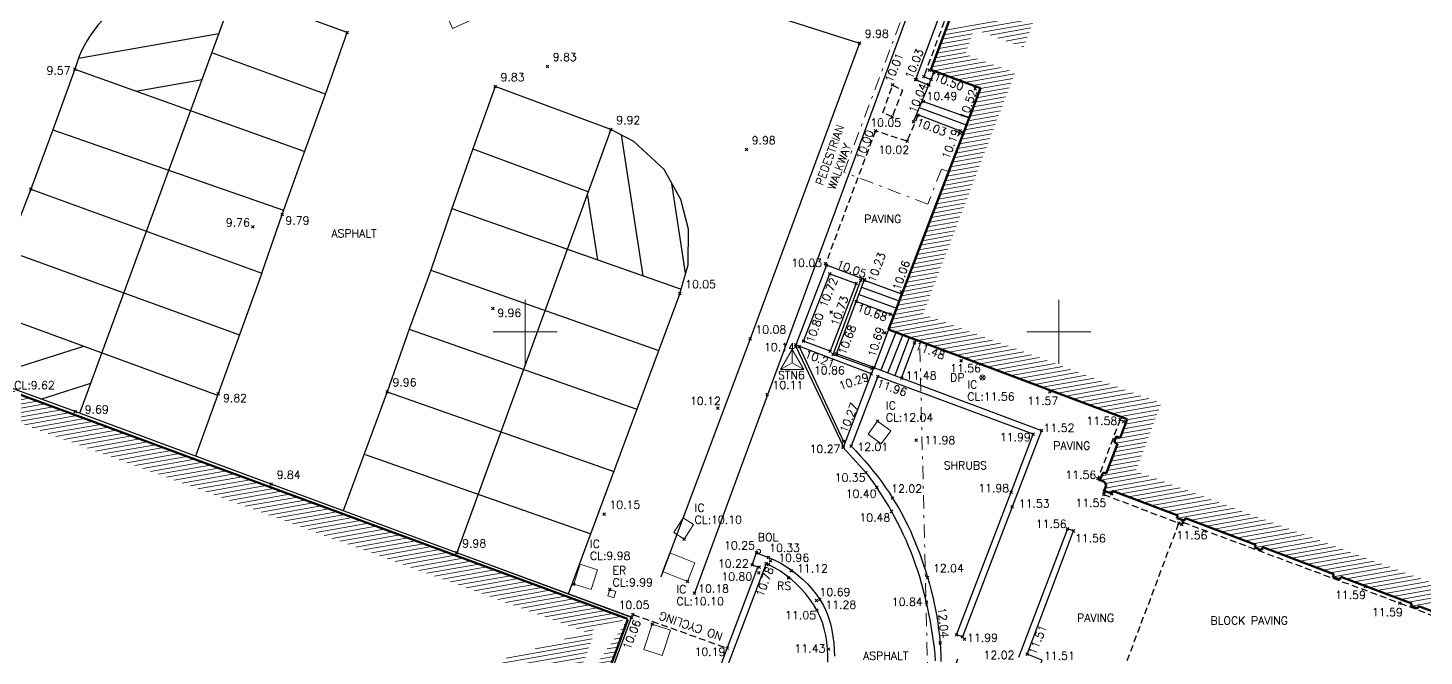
# Model space of a CAD drawing. Extents: x 521064 to 521635, y 174590 to 175241.
# Drawn here: x 521321.4 to 521373.7, y 174787.9 to 174811.4 of the extents above; entities that cross this region are included whole.
import ezdxf

# ---------------------------------------------------------------- set-up
doc = ezdxf.new("R2010")
doc.units = 0
doc.header["$PDMODE"] = 3
doc.header["$PDSIZE"] = 0.05
for name, pattern in [('Centre', [7, 4, -1, 1, -1]), ('DASHDOT', [1, 0.5, -0.25, 0, -0.25]), ('HIDDEN', [0.375, 0.25, -0.125])]:
    doc.linetypes.add(name, pattern=pattern)
doc.layers.get('0').update_dxf_attribs({"linetype": 'CONTINUOUS', "lineweight": 18})
for name, color, linetype, lineweight in [('I031G_SURVEY-GRID', 7, 'CONTINUOUS', 18), ('I042T_SURVEY-STA', 1, 'CONTINUOUS', 13), ('I277G_CANOPY', 30, 'DASHDOT', 18), ('I904G_HATCHING', 62, 'CONTINUOUS', 18), ('I910T_TXT-GEN-S', 7, 'CONTINUOUS', 13), ('I917G_BUILDING', 3, 'CONTINUOUS', 50), ('I923G_SURVEY-POINT', 7, 'CONTINUOUS', 18), ('I923T_SURVEY-LEVEL', 7, 'CONTINUOUS', 13), ('I952G_KERB', 5, 'CONTINUOUS', 25), ('I960G_COVER', 1, 'CONTINUOUS', 18), ('I960T_COVER-TXT', 1, 'CONTINUOUS', 13), ('I969G_OHC', 241, 'DASHDOT', 18), ('I976G_ST-FURN', 220, 'CONTINUOUS', 18), ('I976T_ST-FURN-TXT', 220, 'CONTINUOUS', 13)]:
    doc.layers.add(name, color=color, linetype=linetype, lineweight=lineweight)
for name, color, linetype in [('I218G_PLINTH', 140, 'CONTINUOUS'), ('I240G_STAIR', 10, 'CONTINUOUS'), ('I280G_BLDG-FRAME', 7, 'HIDDEN'), ('I940G_SURFACE', 200, 'HIDDEN'), ('I971G_FENCE', 5, 'Centre'), ('I972G_WALL', 10, 'CONTINUOUS'), ('I997G_ROAD_MARKING', 7, 'CONTINUOUS')]:
    doc.layers.add(name, color=color, linetype=linetype)
doc.styles.add('MONOTXT', font='simplex.shx')

# ---------------------------------------------------------------- blocks, each defined once
blk = doc.blocks.new('PT_STATION')
at = {"color": 0, "linetype": 'Continuous', "flags": 128}
for points in [[(0, 0.5), (-0.433, -0.25)], [(-0.433, -0.25), (0, 0), (0, 0.5)], [(0.433, -0.25), (0, 0.5)], [(0, 0), (0.433, -0.25)], [(-0.433, -0.25), (0.433, -0.25)]]:
    blk.add_lwpolyline(points, dxfattribs=at)

msp = doc.modelspace()

# ---------------------------------------------------------------- hatches: boundary and pattern name
at = {"layer": 'I904G_HATCHING'}
h = msp.add_hatch(dxfattribs=at)
h.set_pattern_fill('ANSI31', color=256, scale=0.05, angle=325, style=0)
h.paths.add_polyline_path([(521319.989, 174796.976), (521317.25, 174789.57), (521320.274, 174788.474), (521317.729, 174781.566), (521318.599, 174781.242), (521314.762, 174770.934), (521313.465, 174771.419), (521312.26, 174768.185), (521313.565, 174767.711), (521309.764, 174757.382), (521308.905, 174757.706), (521306.356, 174750.853), (521303.341, 174751.954), (521300.602, 174744.53), (521323.15, 174736.169), (521325.911, 174743.596), (521323.621, 174744.446), (521324.929, 174748.048), (521325.715, 174747.761), (521326.471, 174749.849), (521327.658, 174749.411), (521331.041, 174758.577), (521332.591, 174758.002), (521332.998, 174758.999), (521332.932, 174759.024), (521335.237, 174765.255), (521335.327, 174765.222), (521336.92, 174769.563), (521337.922, 174769.844), (521338.779, 174772.181), (521338.198, 174773.062), (521339.835, 174777.469), (521336.226, 174778.807), (521337.471, 174782.22), (521339.843, 174781.331), (521342.564, 174788.649)])
edge = h.paths.add_edge_path()
edge.add_line((521318.988, 174787.877), (521316.446, 174780.976))
edge.add_line((521315.963, 174788.973), (521318.988, 174787.877))
edge.add_line((521319.401, 174798.268), (521315.963, 174788.973))
edge.add_line((521328.274, 174794.986), (521319.401, 174798.268))
edge.add_line((521343.831, 174789.248), (521328.274, 174794.986))
edge.add_line((521340.394, 174779.943), (521343.844, 174789.224))
edge.add_line((521338.065, 174780.929), (521338.675, 174780.701))
edge.add_line((521337.507, 174779.399), (521338.065, 174780.929))
edge.add_line((521338.639, 174780.605), (521338.675, 174780.701))
edge.add_line((521338.639, 174780.605), (521340.394, 174779.943))
edge.add_line((521340.693, 174778.217), (521337.507, 174779.399))
edge.add_line((521341.04, 174778.216), (521340.734, 174778.328))
edge.add_line((521340.734, 174778.328), (521340.693, 174778.217))
edge.add_line((521341.124, 174778.067), (521341.019, 174778.111))
edge.add_line((521339.312, 174773.189), (521341.124, 174778.067))
edge.add_line((521341.019, 174778.111), (521341.04, 174778.216))
edge.add_line((521339.891, 174772.309), (521339.312, 174773.189))
edge.add_line((521338.684, 174769.019), (521339.891, 174772.309))
edge.add_line((521337.683, 174768.738), (521338.684, 174769.019))
edge.add_line((521335.92, 174763.936), (521337.683, 174768.738))
edge.add_line((521334.217, 174759.615), (521335.828, 174763.97))
edge.add_line((521335.828, 174763.97), (521335.92, 174763.936))
edge.add_line((521334.314, 174759.579), (521334.217, 174759.615))
edge.add_line((521333.151, 174756.727), (521334.314, 174759.579))
edge.add_line((521331.632, 174757.291), (521333.151, 174756.727))
edge.add_line((521328.249, 174748.127), (521331.632, 174757.291))
edge.add_line((521328.249, 174748.127), (521327.069, 174748.562))
edge.add_line((521327.069, 174748.562), (521326.314, 174746.477))
edge.add_line((521326.314, 174746.477), (521325.527, 174746.765))
edge.add_line((521325.527, 174746.765), (521324.9, 174745.038))
edge.add_line((521324.9, 174745.038), (521327.19, 174744.187))
edge.add_line((521323.742, 174734.891), (521327.193, 174744.175))
edge.add_line((521299.318, 174743.939), (521323.729, 174734.888))
edge.add_line((521302.747, 174753.235), (521299.318, 174743.939))
edge.add_line((521305.765, 174752.133), (521302.747, 174753.235))
edge.add_line((521308.318, 174758.995), (521305.765, 174752.133))
edge.add_line((521309.173, 174758.673), (521308.318, 174758.995))
edge.add_line((521312.28, 174767.114), (521309.173, 174758.673))
edge.add_line((521312.28, 174767.114), (521310.56, 174767.739))
edge.add_line((521311.106, 174769.218), (521310.56, 174767.739))
edge.add_line((521311.157, 174769.573), (521311.106, 174769.218))
edge.add_line((521311.721, 174771.082), (521312.204, 174770.899))
edge.add_line((521312.204, 174770.899), (521311.644, 174769.397))
edge.add_line((521311.644, 174769.397), (521311.157, 174769.573))
edge.add_line((521311.888, 174771.32), (521311.721, 174771.082))
edge.add_line((521312.464, 174772.861), (521311.888, 174771.32))
edge.add_line((521314.174, 174772.222), (521312.464, 174772.861))
edge.add_line((521317.313, 174780.654), (521314.174, 174772.222))
edge.add_line((521316.446, 174780.976), (521317.313, 174780.654))
at = {"layer": 'I997G_ROAD_MARKING'}
h = msp.add_hatch(dxfattribs=at)
h.set_pattern_fill('ANSI31', color=2, scale=0.5, angle=325, style=0)
h.paths.add_polyline_path([(521329.101, 174812.766, 0.449522), (521323.118, 174809.846), (521327.46, 174808.292)])
h = msp.add_hatch(dxfattribs=at)
h.set_pattern_fill('ANSI31', color=2, scale=0.5, angle=233.777, style=0)
h.set_pattern_definition([(278.77698622, (357700.2985, 699742.9781), (1.5689099797, 0.2422348564), [])])
h.paths.add_polyline_path([(521345.84, 174801.605, 0.399166), (521343.212, 174807.571), (521341.584, 174803.107)])

# ---------------------------------------------------------------- linework, layer by layer
at = {"layer": 'I031G_SURVEY-GRID'}
for p, q in [((521340, 174801.2), (521340, 174798.8)), ((521360, 174801.2), (521360, 174798.8)), ((521338.8, 174800), (521341.2, 174800)), ((521358.8, 174800), (521361.2, 174800))]:
    msp.add_line(p, q, dxfattribs=at)
at = {"layer": 'I218G_PLINTH'}
for p, q in [((521356.063, 174813.313, 9.95), (521354.629, 174809.458, 10.031)), ((521354.629, 174809.458, 10.031), (521355.126, 174809.249, 10.038))]:
    msp.add_line(p, q, dxfattribs=at)
for points in [[(521323.126, 174797.018, 9.687), (521319.333, 174798.409, 9.626)], [(521343.98, 174789.3, 10.06), (521337.438, 174791.726, 9.985), (521330.483, 174794.295, 9.843), (521323.126, 174797.018, 9.687)], [(521343.99, 174789.311, 10.062), (521337.438, 174791.726, 9.985)], [(521339.578, 174780.251, 10.194), (521339.546, 174780.141, 10.192), (521340.465, 174779.81, 10.171), (521341.94, 174783.782, 10.041), (521343.98, 174789.3, 10.06)]]:
    msp.add_polyline3d(points, dxfattribs=at)
at = {"layer": 'I240G_STAIR'}
for points in [[(521354.927, 174808.641, 10.485), (521356.641, 174808.027, 10.501)], [(521354.738, 174808.132, 10.186), (521356.438, 174807.493, 10.195)], [(521356.538, 174807.756, 10.348), (521354.82, 174808.383, 10.332)], [(521354.12, 174801.412, 10.224), (521352.717, 174801.93, 10.231)], [(521352.517, 174801.401, 10.526), (521353.921, 174800.889, 10.529)], [(521354.024, 174801.16, 10.386), (521352.616, 174801.67, 10.383)], [(521353.819, 174800.622, 10.69), (521352.409, 174801.143, 10.677)], [(521353.618, 174800.088, 10.845), (521353.08, 174798.661, 10.836)], [(521353.892, 174799.986, 10.992), (521353.335, 174798.564, 10.997)], [(521353.594, 174798.466, 11.148), (521354.16, 174799.885, 11.155)], [(521354.396, 174799.797, 11.312), (521353.854, 174798.367, 11.313)], [(521354.103, 174798.272, 11.478), (521354.637, 174799.707, 11.478)]]:
    msp.add_polyline3d(points, dxfattribs=at)
at = {"layer": 'I277G_CANOPY'}
msp.add_polyline3d([(521355.846, 174806.022, 12.735), (521355.599, 174806.101, 12.734), (521355.094, 174804.792, 12.73), (521351.94, 174805.987, 12.748), (521355.844, 174816.324, 12.743), (521354.854, 174818.836, 12.71)], dxfattribs=at)
at = {"layer": 'I280G_BLDG-FRAME'}
msp.add_polyline3d([(521354.137, 174809.065, 10.047), (521353.761, 174808.064, 10.047), (521353.409, 174808.218, 10.023), (521353.773, 174809.257, 10.01)], close=True, dxfattribs=at)
at = {"layer": 'I904G_HATCHING', "linetype": 'Continuous'}
for p, q in [((521355.755, 174811.312), (521359.149, 174811.911)), ((521356.837, 174811.342), (521359.083, 174811.738)), ((521355.627, 174810.967), (521356.768, 174811.168)), ((521355.691, 174811.14), (521356.833, 174811.341)), ((521357.13, 174811.232), (521359.017, 174811.565)), ((521357.424, 174811.123), (521358.952, 174811.392)), ((521357.717, 174811.013), (521358.886, 174811.219)), ((521355.434, 174810.45), (521356.576, 174810.651)), ((521355.498, 174810.622), (521356.64, 174810.823)), ((521355.563, 174810.795), (521356.704, 174810.996)), ((521358.011, 174810.904), (521358.821, 174811.047)), ((521358.305, 174810.795), (521358.755, 174810.874)), ((521358.598, 174810.685), (521358.689, 174810.701)), ((521355.242, 174809.932), (521356.959, 174810.235)), ((521355.302, 174809.781), (521357.255, 174810.126)), ((521355.306, 174810.105), (521356.664, 174810.344)), ((521355.37, 174810.277), (521356.512, 174810.478)), ((521355.597, 174809.672), (521357.55, 174810.017)), ((521355.892, 174809.563), (521357.845, 174809.908)), ((521356.188, 174809.454), (521358.141, 174809.798)), ((521356.483, 174809.345), (521358.338, 174809.672)), ((521356.778, 174809.236), (521358.273, 174809.499)), ((521356.994, 174808.951), (521358.141, 174809.154)), ((521357.059, 174809.124), (521358.207, 174809.326)), ((521356.796, 174808.433), (521357.943, 174808.635)), ((521356.862, 174808.606), (521358.009, 174808.808)), ((521356.928, 174808.779), (521358.075, 174808.981)), ((521356.598, 174807.914), (521357.746, 174808.117)), ((521356.664, 174808.087), (521357.812, 174808.29)), ((521356.73, 174808.26), (521357.877, 174808.462)), ((521356.401, 174807.396), (521357.548, 174807.598)), ((521356.467, 174807.569), (521357.614, 174807.771)), ((521356.533, 174807.742), (521357.68, 174807.944)), ((521356.203, 174806.878), (521357.351, 174807.08)), ((521356.269, 174807.05), (521357.416, 174807.253)), ((521356.335, 174807.223), (521357.482, 174807.426)), ((521356.006, 174806.359), (521357.153, 174806.561)), ((521356.072, 174806.532), (521357.219, 174806.734)), ((521356.137, 174806.705), (521357.285, 174806.907)), ((521355.808, 174805.841), (521356.955, 174806.043)), ((521355.874, 174806.014), (521357.021, 174806.216)), ((521355.94, 174806.186), (521357.087, 174806.389)), ((521355.611, 174805.322), (521356.758, 174805.525)), ((521355.676, 174805.495), (521356.824, 174805.697)), ((521355.742, 174805.668), (521356.89, 174805.87)), ((521355.413, 174804.804), (521356.56, 174805.006)), ((521355.479, 174804.977), (521356.626, 174805.179)), ((521355.545, 174805.15), (521356.692, 174805.352)), ((521355.215, 174804.285), (521356.363, 174804.488)), ((521355.281, 174804.458), (521356.429, 174804.661)), ((521355.347, 174804.631), (521356.494, 174804.833)), ((521355.018, 174803.767), (521356.165, 174803.969)), ((521355.084, 174803.94), (521356.231, 174804.142)), ((521355.15, 174804.113), (521356.297, 174804.315)), ((521354.82, 174803.249), (521355.968, 174803.451)), ((521354.886, 174803.421), (521356.033, 174803.624)), ((521354.952, 174803.594), (521356.099, 174803.796)), ((521354.623, 174802.73), (521355.77, 174802.932)), ((521354.689, 174802.903), (521355.836, 174803.105)), ((521354.754, 174803.076), (521355.902, 174803.278)), ((521354.425, 174802.212), (521355.572, 174802.414)), ((521354.491, 174802.385), (521355.638, 174802.587)), ((521354.557, 174802.557), (521355.704, 174802.76)), ((521354.228, 174801.693), (521355.375, 174801.896)), ((521354.293, 174801.866), (521355.441, 174802.068)), ((521354.359, 174802.039), (521355.507, 174802.241)), ((521354.03, 174801.175), (521355.177, 174801.377)), ((521354.096, 174801.348), (521355.243, 174801.55)), ((521354.162, 174801.52), (521355.309, 174801.723)), ((521353.832, 174800.656), (521354.98, 174800.859)), ((521353.898, 174800.829), (521355.046, 174801.032)), ((521353.964, 174801.002), (521355.111, 174801.204)), ((521353.635, 174800.138), (521355.471, 174800.462)), ((521353.701, 174800.311), (521355.179, 174800.571)), ((521353.767, 174800.484), (521354.914, 174800.686)), ((521353.826, 174800.01), (521355.764, 174800.352)), ((521354.119, 174799.901), (521356.056, 174800.243)), ((521354.411, 174799.791), (521356.349, 174800.133)), ((521354.704, 174799.682), (521356.642, 174800.023)), ((521354.996, 174799.572), (521356.934, 174799.914)), ((521355.289, 174799.462), (521357.227, 174799.804)), ((521355.581, 174799.353), (521357.519, 174799.694)), ((521355.874, 174799.243), (521357.812, 174799.585)), ((521356.166, 174799.134), (521358.104, 174799.475)), ((521356.459, 174799.024), (521358.397, 174799.366)), ((521356.751, 174798.914), (521358.689, 174799.256)), ((521357.044, 174798.805), (521358.982, 174799.146)), ((521357.336, 174798.695), (521359.274, 174799.037)), ((521357.629, 174798.585), (521359.567, 174798.927)), ((521357.921, 174798.476), (521359.859, 174798.818)), ((521358.214, 174798.366), (521360.152, 174798.708)), ((521358.506, 174798.257), (521360.444, 174798.598)), ((521358.799, 174798.147), (521360.737, 174798.489)), ((521359.092, 174798.037), (521361.029, 174798.379)), ((521359.384, 174797.928), (521361.322, 174798.269)), ((521359.677, 174797.818), (521361.615, 174798.16)), ((521359.969, 174797.709), (521361.907, 174798.05)), ((521360.262, 174797.599), (521362.2, 174797.941)), ((521360.554, 174797.489), (521362.492, 174797.831)), ((521360.847, 174797.38), (521362.785, 174797.721)), ((521361.139, 174797.27), (521363.077, 174797.612)), ((521361.432, 174797.16), (521363.37, 174797.502)), ((521361.724, 174797.051), (521363.662, 174797.393)), ((521362.017, 174796.941), (521363.812, 174797.258)), ((521362.309, 174796.832), (521363.746, 174797.085)), ((521362.42, 174796.367), (521363.551, 174796.567)), ((521362.484, 174796.54), (521363.616, 174796.74)), ((521362.548, 174796.712), (521363.681, 174796.912)), ((521362.117, 174795.992), (521363.421, 174796.222)), ((521362.148, 174795.836), (521363.356, 174796.049)), ((521362.356, 174796.195), (521363.486, 174796.394)), ((521362.015, 174795.329), (521363.16, 174795.531)), ((521362.08, 174795.502), (521363.225, 174795.703)), ((521362.145, 174795.674), (521363.29, 174795.876)), ((521361.82, 174794.811), (521362.965, 174795.013)), ((521361.885, 174794.984), (521363.03, 174795.185)), ((521361.95, 174795.156), (521363.095, 174795.358)), ((521361.57, 174794.444), (521363.09, 174794.712)), ((521361.607, 174794.612), (521362.9, 174794.84)), ((521361.74, 174794.152), (521363.672, 174794.493)), ((521361.748, 174794.315), (521363.381, 174794.603)), ((521361.82, 174794.005), (521362.006, 174794.038)), ((521362.033, 174794.042), (521363.963, 174794.383)), ((521362.324, 174793.933), (521364.254, 174794.273)), ((521362.615, 174793.823), (521364.545, 174794.163)), ((521362.906, 174793.713), (521364.837, 174794.053)), ((521363.197, 174793.603), (521365.128, 174793.943)), ((521363.489, 174793.493), (521365.419, 174793.833)), ((521363.78, 174793.383), (521365.71, 174793.724)), ((521364.071, 174793.273), (521366.001, 174793.614)), ((521364.362, 174793.164), (521366.292, 174793.504)), ((521364.456, 174793.019), (521366.583, 174793.394)), ((521364.948, 174792.944), (521366.874, 174793.284)), ((521365.239, 174792.835), (521367.165, 174793.174)), ((521365.531, 174792.725), (521367.457, 174793.064)), ((521365.822, 174792.615), (521367.748, 174792.955)), ((521366.114, 174792.505), (521368.039, 174792.845)), ((521366.405, 174792.395), (521368.33, 174792.735)), ((521366.697, 174792.286), (521368.621, 174792.625)), ((521366.988, 174792.176), (521368.912, 174792.515)), ((521367.279, 174792.066), (521369.203, 174792.405)), ((521367.358, 174791.919), (521369.494, 174792.295)), ((521367.87, 174791.848), (521369.785, 174792.185)), ((521368.16, 174791.738), (521370.077, 174792.076)), ((521368.45, 174791.628), (521370.368, 174791.966)), ((521368.74, 174791.518), (521370.659, 174791.856)), ((521369.03, 174791.407), (521370.95, 174791.746)), ((521369.32, 174791.297), (521371.241, 174791.636)), ((521369.61, 174791.187), (521371.532, 174791.526)), ((521369.9, 174791.077), (521371.823, 174791.416)), ((521370.19, 174790.967), (521372.114, 174791.306)), ((521370.287, 174790.823), (521372.405, 174791.197)), ((521370.771, 174790.747), (521372.697, 174791.087)), ((521371.064, 174790.638), (521372.988, 174790.977)), ((521371.356, 174790.528), (521373.279, 174790.867)), ((521371.648, 174790.418), (521373.57, 174790.757)), ((521371.94, 174790.309), (521373.861, 174790.647)), ((521372.233, 174790.199), (521374.152, 174790.537)), ((521372.525, 174790.089), (521374.443, 174790.428)), ((521372.817, 174789.98), (521374.734, 174790.318)), ((521373.109, 174789.87), (521375.026, 174790.208)), ((521373.213, 174789.727), (521375.317, 174790.098))]:
    msp.add_line(p, q, dxfattribs=at)
at = {"layer": 'I917G_BUILDING'}
for p, q in [((521356.245, 174812.629, 10.5), (521355.2, 174809.819, 10.49)), ((521355.2, 174809.819, 10.49), (521357.062, 174809.131, 10.52)), ((521357.062, 174809.131, 10.52), (521356.438, 174807.493, 10.04)), ((521356.438, 174807.493, 10.04), (521354.12, 174801.412, 10.06)), ((521354.12, 174801.412, 10.06), (521353.819, 174800.622, 10.69)), ((521353.819, 174800.622, 10.69), (521353.616, 174800.089, 10.69)), ((521353.616, 174800.089, 10.69), (521354.637, 174799.707, 11.48)), ((521354.637, 174799.707, 11.48), (521362.558, 174796.738, 11.58)), ((521328.274, 174794.986, 9.77), (521319.401, 174798.268, 9.63)), ((521362.558, 174796.738, 11.58), (521362.296, 174796.034, 11.58)), ((521362.152, 174796.087, 11.58), (521362.073, 174795.872, 11.58)), ((521362.152, 174796.087, 11.58), (521362.296, 174796.034, 11.58)), ((521362.198, 174795.813, 11.58), (521361.776, 174794.696, 11.56)), ((521362.073, 174795.872, 11.58), (521362.198, 174795.813, 11.58)), ((521343.831, 174789.248, 10.05), (521328.274, 174794.986, 9.77)), ((521361.661, 174794.739, 11.56), (521361.541, 174794.458, 11.56)), ((521361.541, 174794.458, 11.56), (521361.725, 174794.373, 11.56)), ((521361.661, 174794.739, 11.56), (521361.776, 174794.696, 11.56)), ((521361.775, 174794.246, 11.56), (521361.702, 174794.046, 11.56)), ((521361.702, 174794.046, 11.56), (521361.973, 174793.951, 11.55)), ((521361.725, 174794.373, 11.56), (521361.775, 174794.246, 11.56)), ((521361.973, 174793.951, 11.55), (521362.011, 174794.051, 11.55)), ((521362.011, 174794.051, 11.55), (521364.464, 174793.125, 11.56)), ((521364.428, 174793.028, 11.56), (521364.464, 174793.125, 11.56)), ((521364.428, 174793.028, 11.56), (521364.714, 174792.932, 11.56)), ((521364.714, 174792.932, 11.56), (521364.747, 174793.02, 11.56)), ((521364.747, 174793.02, 11.56), (521367.388, 174792.025, 11.57)), ((521367.388, 174792.025, 11.57), (521367.349, 174791.922, 11.57)), ((521367.349, 174791.922, 11.57), (521367.605, 174791.821, 11.57)), ((521367.605, 174791.821, 11.57), (521367.648, 174791.932, 11.57)), ((521367.648, 174791.932, 11.57), (521370.312, 174790.921, 11.58)), ((521370.277, 174790.828, 11.58), (521370.312, 174790.921, 11.58)), ((521370.277, 174790.828, 11.58), (521370.532, 174790.725, 11.58)), ((521370.532, 174790.725, 11.58), (521370.569, 174790.823, 11.58)), ((521370.569, 174790.823, 11.58), (521373.233, 174789.824, 11.59)), ((521373.199, 174789.733, 11.59), (521373.233, 174789.824, 11.59)), ((521373.199, 174789.733, 11.59), (521373.45, 174789.632, 11.59)), ((521373.45, 174789.632, 11.59), (521373.487, 174789.73, 11.59)), ((521373.487, 174789.73, 11.59), (521376.159, 174788.725, 11.59)), ((521340.394, 174779.943, 10.16), (521343.844, 174789.224, 10.05))]:
    msp.add_line(p, q, dxfattribs=at)
at = {"layer": 'I923G_SURVEY-POINT'}
for p in [(521333.323, 174811.219, 9.712), (521352.529, 174810.829, 9.98), (521323.118, 174809.846, 9.567), (521340.83, 174809.954, 9.835), (521354.938, 174809.572, 10.449), (521355.155, 174809.816, 10.493), (521355.311, 174809.713, 10.503), (521338.876, 174809.198, 9.834), (521353.773, 174809.257, 10.01), (521354.629, 174809.458, 10.031), (521354.666, 174809.459, 10.442), (521355.12, 174809.268, 10.448), (521355.126, 174809.249, 10.038), (521355.22, 174809.458, 10.496), (521356.867, 174809.118, 10.522), (521354.927, 174808.641, 10.485), (521353.761, 174808.064, 10.047), (521354.723, 174808.12, 10.034), (521343.212, 174807.588, 9.916), (521353.126, 174807.536, 9.998), (521354.551, 174807.869, 10.033), (521356.309, 174807.542, 10.194), (521354.312, 174807.146, 10.022), (521356.31, 174807.439, 10.041), (521348.289, 174806.832, 9.976), (521321.465, 174805.351, 9.637), (521330.891, 174804.404, 9.793), (521329.788, 174803.946, 9.764), (521351.257, 174802.554, 10.033), (521351.288, 174802.509, 10.035), (521351.418, 174802.184, 10.718), (521352.402, 174801.82, 10.747), (521352.579, 174801.94, 10.856), (521352.717, 174801.93, 10.231), (521352.722, 174801.963, 10.046), (521345.794, 174801.439, 10.052), (521354.1, 174801.501, 10.06), (521338.791, 174800.876, 9.956), (521351.465, 174800.736, 10.733), (521352.409, 174801.143, 10.677), (521353.686, 174800.671, 10.689), (521348.427, 174799.74, 10.084), (521350.431, 174799.65, 10.8), (521353.485, 174799.973, 10.688), (521354.595, 174799.594, 11.478), (521350.138, 174799.457, 10.142), (521350.141, 174799.512, 10.139), (521350.264, 174799.453, 10.207), (521351.43, 174799.283, 10.739), (521351.549, 174799.154, 10.86), (521351.666, 174799.186, 10.682), (521352.995, 174798.628, 10.856), (521353.07, 174798.664, 10.699), (521356.34, 174798.923, 11.557), (521352.966, 174798.434, 10.294), (521353.214, 174798.328, 11.962), (521354.111, 174798.27, 11.481), (521357.14, 174798.295, 11.556), (521328.485, 174797.681, 9.825), (521334.827, 174797.762, 9.961), (521349.067, 174797.66, 10.113), (521359.663, 174797.759, 11.566), (521323.126, 174797.018, 9.687), (521347.223, 174797.146, 10.118), (521353.208, 174796.656, 12.036), (521362.301, 174796.717, 11.583), (521362.427, 174796.649, 11.593), (521354.654, 174795.939, 11.979), (521359.037, 174796.172, 11.985), (521359.349, 174796.313, 11.52), (521351.92, 174795.67, 10.268), (521351.922, 174795.724, 10.267), (521351.927, 174795.895, 10.274), (521352.213, 174795.72, 12.006), (521352.774, 174794.737, 10.349), (521361.468, 174794.51, 11.563), (521361.535, 174794.463, 11.561), (521330.483, 174794.295, 9.843), (521353.184, 174794.167, 10.4), (521358.212, 174793.995, 11.984), (521361.686, 174793.911, 11.55), (521361.702, 174794.035, 11.551), (521361.991, 174793.934, 11.568), (521353.773, 174793.77, 12.021), (521358.256, 174793.449, 11.528), (521342.954, 174793.173, 10.145), (521353.735, 174793.278, 10.484), (521364.505, 174792.837, 11.558), (521364.653, 174792.866, 11.564), (521360.328, 174792.627, 11.56), (521360.546, 174792.541, 11.564), (521364.614, 174792.788, 11.558), (521345.955, 174792.236, 10.104), (521337.438, 174791.726, 9.985), (521348.506, 174791.273, 10.224), (521348.671, 174791.723, 10.254), (521349.037, 174791.321, 10.781), (521349.124, 174791.284, 10.772), (521349.125, 174791.549, 10.334), (521349.196, 174791.428, 10.959), (521348.751, 174790.977, 10.801), (521348.774, 174791.184, 10.888), (521349.874, 174790.783, 10.857), (521349.964, 174791.049, 11.123), (521355.085, 174790.796, 12.042), (521341.823, 174790.549, 9.984), (521343.168, 174790.348, 9.986), (521346.089, 174790.653, 10.1), (521346.342, 174790.212, 10.182), (521371.495, 174790.459, 11.588), (521350.921, 174789.935, 11.278), (521351.048, 174789.969, 10.694), (521355.037, 174789.872, 10.839), (521372.785, 174789.839, 11.588), (521343.98, 174789.3, 10.06), (521344.04, 174789.412, 10.048), (521350.932, 174789.575, 11.05), (521344.759, 174789.052, 10.07), (521356.172, 174788.649, 11.989), (521347.576, 174788.148, 10.192), (521351.37, 174788.117, 11.431), (521355.548, 174788.347, 12.041), (521356.388, 174788.576, 11.995), (521356.466, 174788.482, 11.989), (521358.809, 174787.925, 11.511)]:
    msp.add_point(p, dxfattribs=at)
at = {"layer": 'I940G_SURFACE'}
for points in [[(521356.228, 174813.035, 10.462), (521354.938, 174809.572, 10.449), (521355.22, 174809.458, 10.496)], [(521354.723, 174808.12, 10.034), (521354.312, 174807.146, 10.022), (521353.126, 174807.536, 9.998), (521351.257, 174802.554, 10.033)], [(521362.301, 174796.717, 11.583), (521361.468, 174794.51, 11.563), (521361.535, 174794.463, 11.561)], [(521361.702, 174794.035, 11.551), (521361.686, 174793.911, 11.55), (521364.614, 174792.788, 11.558), (521364.653, 174792.866, 11.564), (521372.785, 174789.839, 11.588), (521380.69, 174786.859, 11.595), (521384.933, 174785.265, 11.571), (521384.865, 174785.163, 11.568), (521387.833, 174784.081, 11.559), (521387.855, 174784.159, 11.554)], [(521362.301, 174786.981, 11.475), (521364.505, 174792.837, 11.558)], [(521344.04, 174789.412, 10.048), (521347.576, 174788.148, 10.192)]]:
    msp.add_polyline3d(points, dxfattribs=at)
at = {"layer": 'I952G_KERB'}
for points in [[(521350.138, 174799.457, 10.142), (521351.922, 174795.724, 10.267)], [(521350.264, 174799.453, 10.207), (521351.927, 174795.895, 10.274)]]:
    msp.add_polyline3d(points, dxfattribs=at)
at = {"layer": 'I960G_COVER'}
for points in [[(521337.889, 174812.439, 9.725), (521336.982, 174812.034, 9.723), (521337.276, 174811.377, 9.728), (521338.183, 174811.782, 9.73)], [(521353.208, 174796.656, 12.036), (521353.704, 174796.296, 12.041), (521353.347, 174795.805, 12.043), (521352.852, 174796.165, 12.038)], [(521345.955, 174792.236, 10.104), (521346.304, 174792.787, 10.108), (521345.916, 174793.033, 10.106), (521345.567, 174792.482, 10.103)], [(521341.823, 174790.549, 9.984), (521342.476, 174790.346, 9.968), (521342.708, 174791.091, 9.981), (521342.055, 174791.294, 9.997)], [(521346.089, 174790.653, 10.1), (521345.147, 174791.02, 10.099), (521345.419, 174791.718, 10.083), (521346.361, 174791.351, 10.084)], [(521343.168, 174790.348, 9.986), (521343.403, 174790.273, 9.995), (521343.326, 174790.035, 9.991), (521343.092, 174790.11, 9.982)], [(521344.759, 174789.052, 10.07), (521344.446, 174788.097, 10.072), (521345.136, 174787.871, 10.091), (521345.449, 174788.826, 10.089)]]:
    msp.add_polyline3d(points, close=True, dxfattribs=at)
msp.add_circle((521357.14, 174798.295, 11.556), 0.1, dxfattribs=at)
at = {"layer": 'I969G_OHC'}
msp.add_polyline3d([(521356.008, 174749.392, 17.445), (521354.785, 174799.685, 17.959)], dxfattribs=at)
at = {"layer": 'I971G_FENCE'}
for points in [[(521354.551, 174807.869, 10.033), (521355.311, 174809.713, 10.503)], [(521352.995, 174798.628, 10.856), (521351.549, 174799.154, 10.86), (521352.579, 174801.94, 10.856)], [(521352.029, 174775.815, 12.057), (521354.278, 174782.078, 12.064), (521356.466, 174788.482, 11.989)]]:
    msp.add_polyline3d(points, dxfattribs=at)
at = {"layer": 'I972G_WALL'}
for points in [[(521353.07, 174798.664, 10.699), (521351.666, 174799.186, 10.682), (521352.722, 174801.963, 10.046), (521351.288, 174802.509, 10.035), (521350.141, 174799.512, 10.139), (521352.968, 174798.439, 10.319)], [(521353.07, 174798.664, 10.699), (521352.966, 174798.434, 10.294), (521351.92, 174795.67, 10.268)], [(521353.07, 174798.664, 10.699), (521354.111, 174798.27, 11.481), (521359.349, 174796.313, 11.52), (521358.256, 174793.449, 11.528), (521356.388, 174788.576, 11.995), (521356.172, 174788.649, 11.989), (521358.212, 174793.995, 11.984), (521359.037, 174796.172, 11.985), (521353.214, 174798.328, 11.962), (521352.213, 174795.72, 12.006), (521352.388, 174795.541, 12.007), (521352.559, 174795.359, 12.009), (521352.727, 174795.172, 12.01), (521352.89, 174794.982, 12.012), (521353.048, 174794.789, 12.013), (521353.202, 174794.591, 12.015), (521353.352, 174794.391, 12.016), (521353.497, 174794.187, 12.018), (521353.638, 174793.98, 12.019), (521353.773, 174793.77, 12.021), (521353.895, 174793.571, 12.022), (521354.013, 174793.37, 12.024), (521354.125, 174793.166, 12.025), (521354.234, 174792.96, 12.027), (521354.338, 174792.751, 12.028), (521354.437, 174792.541, 12.03), (521354.532, 174792.328, 12.031), (521354.623, 174792.114, 12.033), (521354.71, 174791.898, 12.034), (521354.793, 174791.68, 12.036), (521354.872, 174791.461, 12.038), (521354.947, 174791.24, 12.039), (521355.018, 174791.019, 12.041), (521355.085, 174790.796, 12.042), (521355.153, 174790.556, 12.042), (521355.217, 174790.314, 12.042), (521355.276, 174790.072, 12.042), (521355.33, 174789.828, 12.042), (521355.38, 174789.584, 12.042), (521355.424, 174789.338, 12.041), (521355.463, 174789.091, 12.041), (521355.497, 174788.844, 12.041), (521355.525, 174788.596, 12.041), (521355.548, 174788.347, 12.041), (521355.565, 174788.115, 12.041), (521355.577, 174787.882, 12.042), (521355.585, 174787.65, 12.043)], [(521351.92, 174795.67, 10.268), (521352.774, 174794.737, 10.349)], [(521352.774, 174794.737, 10.349), (521353.184, 174794.167, 10.4)], [(521355.377, 174787.676, 11.04), (521355.361, 174787.923, 11.018), (521355.337, 174788.169, 10.996), (521355.307, 174788.415, 10.973), (521355.272, 174788.66, 10.951), (521355.232, 174788.904, 10.928), (521355.188, 174789.147, 10.906), (521355.14, 174789.389, 10.884), (521355.089, 174789.631, 10.861), (521355.037, 174789.872, 10.839), (521354.981, 174790.11, 10.815), (521354.921, 174790.348, 10.792), (521354.857, 174790.584, 10.768), (521354.787, 174790.819, 10.744), (521354.713, 174791.053, 10.72), (521354.634, 174791.285, 10.697), (521354.551, 174791.515, 10.673), (521354.463, 174791.744, 10.649), (521354.371, 174791.971, 10.625), (521354.274, 174792.196, 10.601), (521354.173, 174792.42, 10.578), (521354.068, 174792.641, 10.554), (521353.958, 174792.86, 10.53), (521353.844, 174793.077, 10.506), (521353.735, 174793.278, 10.484), (521353.624, 174793.47, 10.466), (521353.518, 174793.647, 10.45), (521353.41, 174793.822, 10.433), (521353.298, 174793.995, 10.416), (521353.184, 174794.167, 10.4)], [(521359.301, 174787.505, 11.515), (521359.375, 174787.698, 11.507), (521358.809, 174787.925, 11.511), (521360.546, 174792.541, 11.564), (521360.328, 174792.627, 11.56), (521358.485, 174787.795, 12.034)], [(521344.915, 174781.09, 10.224), (521348.714, 174791.185, 10.237), (521348.506, 174791.273, 10.224), (521348.671, 174791.723, 10.254), (521349.125, 174791.549, 10.334), (521349.356, 174791.446, 10.37), (521349.58, 174791.33, 10.406), (521349.797, 174791.2, 10.442), (521350.006, 174791.058, 10.478), (521350.205, 174790.904, 10.514), (521350.396, 174790.737, 10.55), (521350.576, 174790.56, 10.586), (521350.745, 174790.373, 10.622), (521350.902, 174790.175, 10.658), (521351.048, 174789.969, 10.694), (521351.175, 174789.755, 10.725), (521351.281, 174789.533, 10.756), (521351.37, 174789.303, 10.787), (521351.44, 174789.067, 10.818), (521351.495, 174788.827, 10.849), (521351.536, 174788.584, 10.88), (521351.564, 174788.339, 10.911), (521351.581, 174788.093, 10.941), (521351.589, 174787.847, 10.972)], [(521351.349, 174787.621, 11.184), (521351.345, 174787.873, 11.167), (521351.331, 174788.125, 11.15), (521351.305, 174788.376, 11.134), (521351.266, 174788.625, 11.117), (521351.211, 174788.871, 11.1), (521351.138, 174789.113, 11.083), (521351.046, 174789.348, 11.067), (521350.932, 174789.575, 11.05), (521350.801, 174789.791, 11.022), (521350.658, 174789.999, 10.994), (521350.503, 174790.198, 10.967), (521350.336, 174790.387, 10.939), (521350.157, 174790.566, 10.911), (521349.969, 174790.734, 10.883), (521349.77, 174790.89, 10.856), (521349.563, 174791.034, 10.828), (521349.347, 174791.166, 10.8), (521349.124, 174791.284, 10.772), (521349.037, 174791.321, 10.781), (521346.741, 174785.278, 10.725)]]:
    msp.add_polyline3d(points, dxfattribs=at)
msp.add_polyline3d([(521351.43, 174799.283, 10.739), (521350.431, 174799.65, 10.8), (521351.418, 174802.184, 10.718), (521352.402, 174801.82, 10.747)], close=True, dxfattribs=at)
at = {"layer": 'I976G_ST-FURN'}
for centre, radius in [((521356.34, 174798.923, 11.557), 0.025), ((521348.747, 174791.782, 10.277), 0.075), ((521349.874, 174790.783, 10.857), 0.04)]:
    msp.add_circle(centre, radius, dxfattribs=at)
at = {"layer": 'I997G_ROAD_MARKING'}
for p, q in [((521356.17, 174816.888), (521346.342, 174790.212)), ((521323.302, 174796.953), (521329.101, 174812.766)), ((521333.323, 174811.219), (521329.101, 174812.766)), ((521332.51, 174808.908), (521333.323, 174811.219)), ((521332.51, 174808.908), (521328.258, 174810.467)), ((521323.118, 174809.846), (521322.29, 174807.579)), ((521323.118, 174809.846), (521331.736, 174806.761)), ((521331.706, 174806.678), (521332.51, 174808.908)), ((521322.29, 174807.579), (521321.465, 174805.351)), ((521322.29, 174807.579), (521330.945, 174804.559)), ((521343.212, 174807.588), (521337.438, 174791.726)), ((521330.891, 174804.404), (521331.706, 174806.678)), ((521338.032, 174806.857), (521342.353, 174805.261)), ((521321.465, 174805.351), (521320.586, 174803.05)), ((521321.465, 174805.351), (521330.127, 174802.204)), ((521330.127, 174802.204), (521330.891, 174804.404)), ((521337.248, 174804.631), (521345.842, 174801.606)), ((521320.586, 174803.05), (521329.287, 174799.89)), ((521336.457, 174802.314), (521345.003, 174799.306)), ((521330.127, 174802.204), (521327.638, 174795.348)), ((521345.794, 174801.439), (521341.616, 174790.176)), ((521335.653, 174800.11), (521344.187, 174797.107)), ((521334.827, 174797.762), (521333.18, 174793.299)), ((521334.827, 174797.762), (521343.321, 174794.772)), ((521334.002, 174795.413), (521342.455, 174792.437))]:
    msp.add_line(p, q, dxfattribs=at)
at = {"layer": 'I997G_ROAD_MARKING', "color": 2}
for p, q in [((521320.251, 174798.45), (521323.457, 174799.465)), ((521321.847, 174797.487), (521323.715, 174798.078))]:
    msp.add_line(p, q, dxfattribs=at)
at = {"layer": 'I997G_ROAD_MARKING'}
for points in [[(521320.954, 174817.627), (521324.697, 174827.827), (521330.312, 174817.92), (521352.529, 174810.829), (521348.427, 174799.74), (521345.089, 174790.806)], [(521345.794, 174801.439), (521346.104, 174802.516), (521346.122, 174803.853), (521345.832, 174804.963), (521345.204, 174806.09), (521344.069, 174807.137), (521343.212, 174807.588), (521338.876, 174809.198), (521338.032, 174806.857), (521337.248, 174804.631), (521336.457, 174802.314), (521335.653, 174800.11), (521334.827, 174797.762)], [(521319.798, 174800.802), (521328.467, 174797.633)]]:
    msp.add_lwpolyline(points, dxfattribs=at)
msp.add_arc((521327.405, 174808.651), 4.451, 67.6033, 164.4231, dxfattribs=at)

# ---------------------------------------------------------------- block references
at = {"layer": 'I042T_SURVEY-STA'}
msp.add_blockref('PT_STATION', (521350.008, 174798.84), dxfattribs=at)

# ---------------------------------------------------------------- texts
at = {"layer": 'I042T_SURVEY-STA', "style": 'MONOTXT'}
msp.add_text('STN6', height=0.3, dxfattribs=at).set_placement((521349.476, 174798.232))
at = {"layer": 'I910T_TXT-GEN-S', "style": 'MONOTXT'}
for s, p in [('PAVING', (521352.708, 174804.084)), ('ASPHALT', (521332.734, 174803.546)), ('PAVING', (521359.792, 174795.589)), ('SHRUBS', (521355.688, 174794.851)), ('PAVING', (521360.686, 174789.135)), ('BLOCK PAVING', (521365.685, 174789.033)), ('ASPHALT', (521352.665, 174787.715))]:
    msp.add_text(s, height=0.3, dxfattribs=at).set_placement(p)
at = {"layer": 'I923T_SURVEY-LEVEL', "style": 'MONOTXT'}
for s, p in [('9.98', (521352.729, 174811.029, 9.98)), ('9.83', (521341.03, 174810.154, 9.835)), ('9.57', (521322.058, 174809.649, 9.567)), ('9.83', (521339.076, 174809.398, 9.834)), ('10.49', (521355.04, 174808.693, 10.485)), ('9.92', (521343.412, 174807.788, 9.916)), ('10.05', (521352.933, 174807.696, 10.047)), ('9.98', (521348.489, 174807.032, 9.976)), ('10.02', (521353.235, 174806.678, 10.022)), ('9.76', (521328.779, 174803.951, 9.764)), ('9.79', (521331.014, 174804.026, 9.793)), ('10.03', (521349.972, 174802.439, 10.033)), ('10.05', (521345.994, 174801.639, 10.052)), ('9.96', (521338.954, 174800.563, 9.956)), ('10.08', (521348.627, 174799.94, 10.084)), ('10.14', (521348.95, 174799.284, 10.142)), ('10.86', (521350.822, 174798.412, 10.86)), ('11.56', (521355.927, 174798.491, 11.557)), ('CL:9.62', (521320.848, 174797.853, 9.622)), ('9.96', (521335.027, 174797.962, 9.961)), ('10.11', (521349.267, 174797.861, 10.113)), ('11.48', (521354.263, 174798.218, 11.478)), ('9.82', (521328.673, 174797.372, 9.825)), ('10.12', (521346.175, 174797.264, 10.118)), ('CL:11.56', (521356.571, 174797.428, 11.556)), ('11.57', (521358.821, 174797.269, 11.566)), ('9.69', (521323.489, 174796.947, 9.687)), ('CL:12.04', (521353.52, 174796.645, 12.036)), ('11.52', (521359.429, 174796.256, 11.52)), ('11.58', (521361.037, 174796.519, 11.583)), ('11.98', (521354.964, 174795.796, 11.979)), ('11.99', (521357.793, 174795.907, 11.985)), ('10.27', (521350.659, 174795.465, 10.268)), ('12.01', (521352.45, 174795.543, 12.006)), ('9.84', (521330.683, 174794.495, 9.843)), ('10.35', (521351.6, 174794.395, 10.349)), ('11.56', (521360.248, 174794.496, 11.563)), ('10.40', (521352.012, 174793.785, 10.4)), ('12.02', (521353.719, 174793.978, 12.021)), ('11.98', (521356.982, 174793.998, 11.984)), ('10.15', (521343.154, 174793.373, 10.145)), ('11.53', (521358.5, 174793.419, 11.528)), ('11.55', (521360.625, 174793.442, 11.55)), ('CL:10.10', (521346.35, 174792.811, 10.104)), ('10.48', (521352.525, 174792.892, 10.484)), ('11.56', (521359.136, 174792.656, 11.56)), ('11.56', (521360.605, 174792.119, 11.564)), ('11.56', (521364.413, 174792.23, 11.558)), ('9.98', (521337.638, 174791.926, 9.985)), ('10.25', (521347.455, 174791.849, 10.254)), ('10.33', (521349.143, 174791.758, 10.334)), ('CL:9.98', (521342.427, 174791.46, 9.984)), ('10.22', (521347.223, 174791.171, 10.224)), ('10.96', (521349.487, 174791.388, 10.959)), ('11.12', (521350.188, 174790.99, 11.123)), ('12.04', (521355.285, 174790.996, 12.042)), ('CL:9.99', (521343.273, 174790.467, 9.986)), ('10.80', (521347.352, 174790.684, 10.801)), ('10.18', (521346.482, 174790.231, 10.182)), ('10.69', (521351.032, 174790.104, 10.694)), ('11.59', (521370.354, 174789.994, 11.588)), ('10.05', (521343.501, 174789.619, 10.048)), ('CL:10.10', (521345.671, 174789.758, 10.1)), ('11.28', (521351.251, 174789.628, 11.278)), ('10.84', (521353.743, 174789.732, 10.839)), ('11.05', (521349.745, 174789.237, 11.05)), ('11.59', (521371.737, 174789.345, 11.588)), ('11.99', (521356.562, 174788.391, 11.989)), ('10.19', (521346.348, 174787.864, 10.192)), ('11.43', (521350.095, 174787.988, 11.431)), ('12.02', (521357.179, 174787.744, 12.025)), ('11.51', (521359.446, 174787.714, 11.507))]:
    msp.add_text(s, height=0.3, dxfattribs=at).set_placement(p)
for s, rotation, p in [('10.01', 67.7965, (521353.753, 174809.312, 10.01)), ('10.03', 67.9638, (521354.508, 174809.455, 10.031)), ('10.50', 339.1284, (521355.286, 174809.447, 10.503)), ('10.04', 67.8645, (521354.642, 174808.174, 10.038)), ('10.52', 70.2011, (521356.55, 174807.932, 10.522)), ('10.00', 70.1148, (521352.674, 174806.415, 9.998)), ('10.03', 339.6769, (521354.638, 174807.738, 10.033)), ('10.19', 68.6821, (521355.88, 174806.448, 10.194)), ('10.23', 69.2744, (521353.109, 174801.827, 10.231)), ('10.05', 339.6465, (521351.638, 174802.421, 10.046)), ('10.06', 70.6652, (521354.046, 174801.527, 10.06)), ('10.72', 68.1986, (521351.29, 174800.881, 10.718)), ('10.73', 70.1775, (521351.731, 174800.193, 10.733)), ('10.68', 339.9498, (521352.416, 174800.79, 10.677)), ('10.80', 69.8874, (521350.799, 174799.558, 10.8)), ('10.68', 68.9219, (521352.001, 174799.112, 10.682)), ('10.69', 72.7185, (521353.119, 174799.029, 10.688)), ('10.21', 339.0442, (521350.448, 174799.058, 10.207)), ('11.48', 339.7024, (521354.581, 174799.358, 11.478)), ('10.29', 18.4349, (521351.816, 174797.823, 10.294)), ('11.96', 340.71, (521353.149, 174797.958, 11.962)), ('10.27', 67.6713, (521352.051, 174796.19, 10.274)), ('10.78', 69.444, (521348.915, 174790.046, 10.781)), ('10.06', 68.9162, (521343.93, 174788.063, 10.06)), ('12.04', 275.2812, (521355.467, 174789.669, 12.041)), ('11.51', 67.9321, (521359.129, 174787.873, 11.511))]:
    msp.add_text(s, height=0.3, rotation=rotation, dxfattribs=at).set_placement(p)
at = {"layer": 'I960T_COVER-TXT', "style": 'MONOTXT'}
for s, p in [('IC', (521356.571, 174797.878)), ('IC', (521353.52, 174797.095)), ('IC', (521346.35, 174793.261)), ('IC', (521342.427, 174791.91)), ('ER', (521343.273, 174790.917)), ('IC', (521345.671, 174790.208))]:
    msp.add_text(s, height=0.3, dxfattribs=at).set_placement(p)
at = {"layer": 'I976T_ST-FURN-TXT', "style": 'MONOTXT'}
for s, p in [('DP', (521355.927, 174798.141)), ('BOL', (521348.718, 174792.158)), ('RS', (521349.442, 174790.336))]:
    msp.add_text(s, height=0.3, dxfattribs=at).set_placement(p)
at = {"layer": 'I997G_ROAD_MARKING', "style": 'MONOTXT'}
for s, height, rotation, p in [('PEDESTRIAN ', 0.3, 70.0661, (521351.155, 174805.466)), ('WALKWAY', 0.3, 70.0661, (521351.612, 174805.3)), ('NO CYCLING', 0.3096, 160.796, (521347.438, 174788.712))]:
    msp.add_text(s, height=height, rotation=rotation, dxfattribs=at).set_placement(p)

doc.saveas('drawing.dxf')
